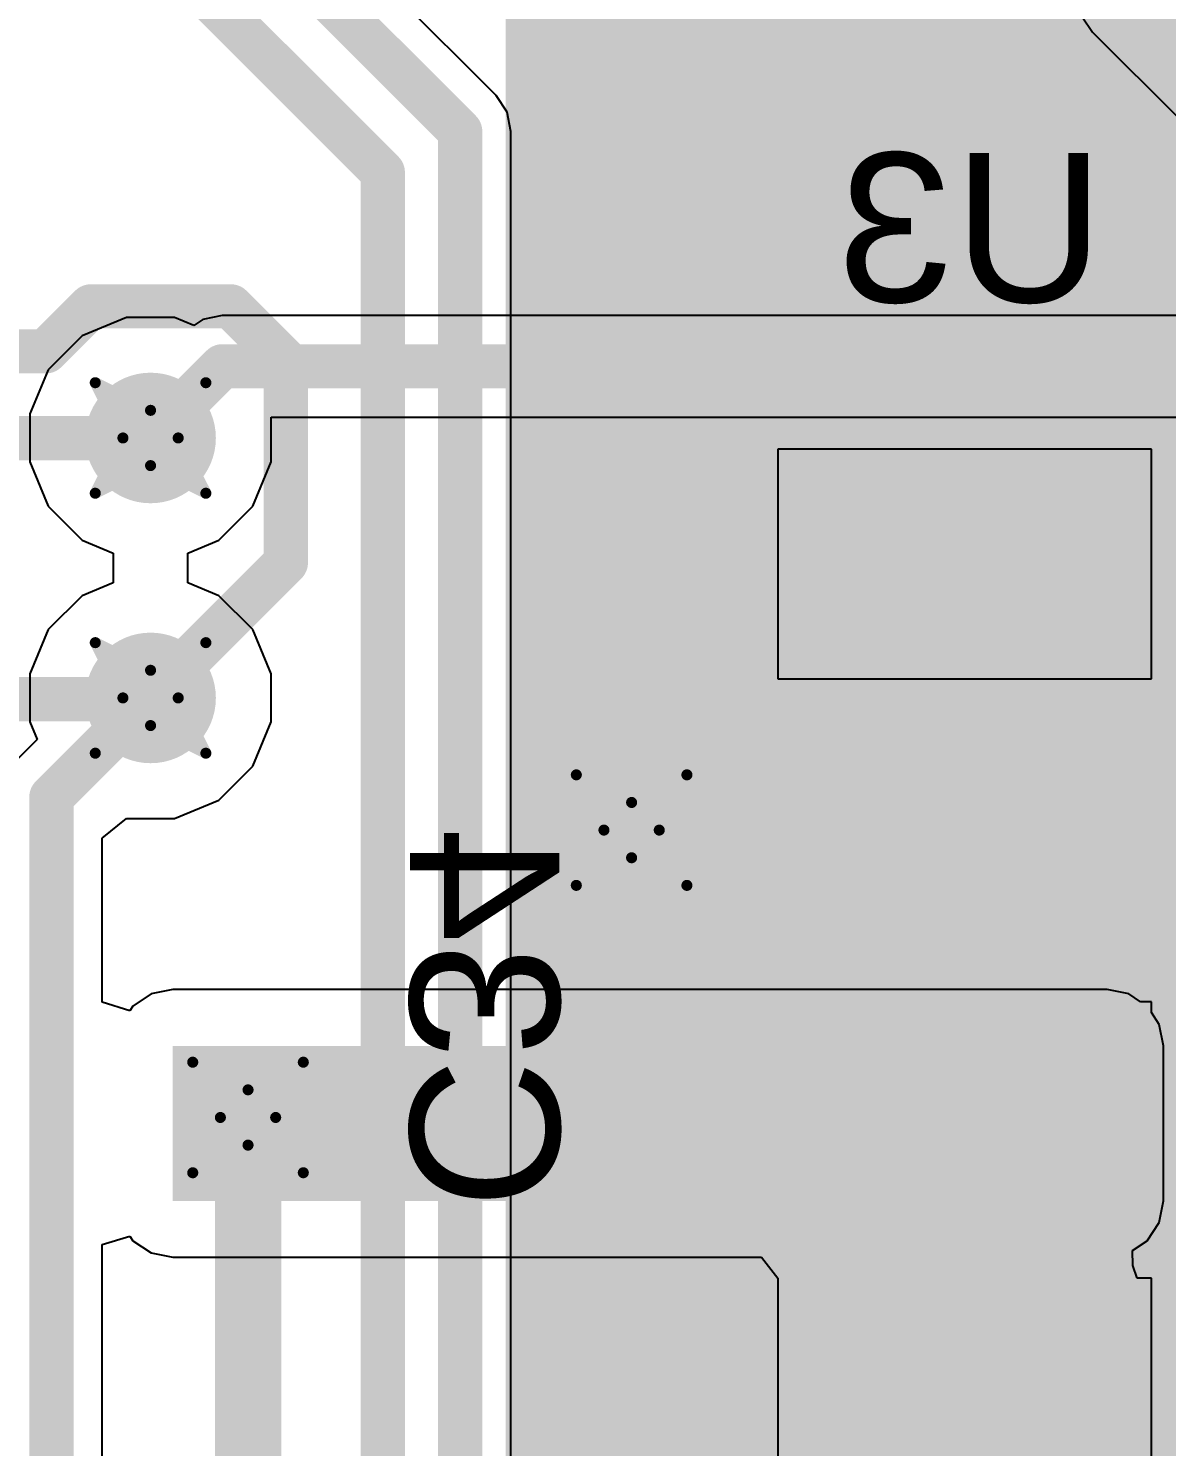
# Model space of a CAD drawing. Header units: inches. Extents: x -6 to 328, y -12 to 81.
# Drawn here: x 8.35 to 13.58, y 13.35 to 19.87 of the extents above; entities that cross this region are included whole.
import ezdxf

# ---------------------------------------------------------------- set-up
doc = ezdxf.new("R2010")
doc.units = ezdxf.units.IN
for name, color, linetype in [('Bottom Layer', 5, 'Continuous'), ('Bottom Overlay', 54, 'Continuous'), ('Bottom Paste', 16, 'Continuous'), ('Bottom Solder', 6, 'Continuous'), ('Drill Drawing', 1, 'Continuous'), ('Top Layer', 1, 'Continuous'), ('Top Paste', 8, 'Continuous'), ('Top Solder', 216, 'Continuous'), ('Via Holes', 16, 'Continuous')]:
    doc.layers.add(name, color=color, linetype=linetype)
doc.styles.add('Arial', font='', dxfattribs={"height": 0.2})
doc.styles.get('Arial').set_extended_font_data('Arial')

# ---------------------------------------------------------------- blocks, each defined once
blk = doc.blocks.new('TLE5012BE5000FUMA1_B_7')
at = {"layer": 'Bottom Layer'}
for points in [[(-3.5, 2.23), (-2.19, 2.23), (-2.19, 1.58), (-3.5, 1.58)], [(2.19, 2.23), (3.5, 2.23), (3.5, 1.58), (2.19, 1.58)], [(-3.5, 0.96), (-2.19, 0.96), (-2.19, 0.31), (-3.5, 0.31)], [(2.19, 0.96), (3.5, 0.96), (3.5, 0.31), (2.19, 0.31)], [(-3.5, -0.31), (-2.19, -0.31), (-2.19, -0.96), (-3.5, -0.96)], [(2.19, -0.31), (3.5, -0.31), (3.5, -0.96), (2.19, -0.96)], [(-3.5, -1.58), (-2.19, -1.58), (-2.19, -2.23), (-3.5, -2.23)], [(2.19, -1.58), (3.5, -1.58), (3.5, -2.23), (2.19, -2.23)]]:
    blk.add_hatch(color=5, dxfattribs=at).paths.add_polyline_path(points)
at = {"layer": 'Bottom Paste'}
for points in [[(-3.5, 2.23), (-2.19, 2.23), (-2.19, 1.58), (-3.5, 1.58)], [(2.19, 2.23), (3.5, 2.23), (3.5, 1.58), (2.19, 1.58)], [(-3.5, 0.96), (-2.19, 0.96), (-2.19, 0.31), (-3.5, 0.31)], [(2.19, 0.96), (3.5, 0.96), (3.5, 0.31), (2.19, 0.31)], [(-3.5, -0.31), (-2.19, -0.31), (-2.19, -0.96), (-3.5, -0.96)], [(2.19, -0.31), (3.5, -0.31), (3.5, -0.96), (2.19, -0.96)], [(-3.5, -1.58), (-2.19, -1.58), (-2.19, -2.23), (-3.5, -2.23)], [(2.19, -1.58), (3.5, -1.58), (3.5, -2.23), (2.19, -2.23)]]:
    blk.add_hatch(color=16, dxfattribs=at).paths.add_polyline_path(points)
at = {"layer": 'Bottom Solder'}
for points in [[(-3.6016, 2.3316), (-2.0884, 2.3316), (-2.0884, 1.4784), (-3.6016, 1.4784)], [(2.0884, 2.3316), (3.6016, 2.3316), (3.6016, 1.4784), (2.0884, 1.4784)], [(-3.6016, 1.0616), (-2.0884, 1.0616), (-2.0884, 0.2084), (-3.6016, 0.2084)], [(2.0884, 1.0616), (3.6016, 1.0616), (3.6016, 0.2084), (2.0884, 0.2084)], [(-3.6016, -0.2084), (-2.0884, -0.2084), (-2.0884, -1.0616), (-3.6016, -1.0616)], [(2.0884, -0.2084), (3.6016, -0.2084), (3.6016, -1.0616), (2.0884, -1.0616)], [(-3.6016, -1.4784), (-2.0884, -1.4784), (-2.0884, -2.3316), (-3.6016, -2.3316)], [(2.0884, -1.4784), (3.6016, -1.4784), (3.6016, -2.3316), (2.0884, -2.3316)]]:
    blk.add_hatch(color=6, dxfattribs=at).paths.add_polyline_path(points)
at = {"layer": 'Bottom Overlay'}
for points in [[(1.9304, 2.5146, 0.127, 0.127, 0), (-1.9558, 2.5146, 0.127, 0.127, 0)], [(1.9304, -2.5146, 0.127, 0.127, 0), (-1.9558, -2.5146, 0.127, 0.127, 0)]]:
    blk.add_lwpolyline(points, format="xyseb", dxfattribs=at)
for points in [[(-1.9875, 2.5146, 0.0635, 0.0635, 1), (-1.9241, 2.5146, 0.0635, 0.0635, 1)], [(1.8986, 2.5146, 0.0635, 0.0635, 1), (1.9622, 2.5146, 0.0635, 0.0635, 1)], [(-3.7084, -1.9558, 0.254, 0.254, 1), (-3.9624, -1.9558, 0.254, 0.254, 1)], [(-4.0259, -1.9558, 0.127, 0.127, 1), (-3.8989, -1.9558, 0.127, 0.127, 1)], [(-3.7719, -1.9558, 0.127, 0.127, 1), (-3.6449, -1.9558, 0.127, 0.127, 1)], [(-1.9875, -2.5146, 0.0635, 0.0635, 1), (-1.9241, -2.5146, 0.0635, 0.0635, 1)], [(1.8986, -2.5146, 0.0635, 0.0635, 1), (1.9622, -2.5146, 0.0635, 0.0635, 1)]]:
    blk.add_lwpolyline(points, format="xyseb", close=True, dxfattribs=at)
blk = doc.blocks.new('LAN9255_ZMX019_9')
at = {"layer": 'Top Layer'}
blk.add_hatch(color=1, dxfattribs=at).paths.add_polyline_path([(-4.55, -4.55), (-4.55, 4.55), (4.55, 4.55), (4.55, -4.55)])
at = {"layer": 'Top Paste'}
blk.add_hatch(color=8, dxfattribs=at).paths.add_polyline_path([(-4.55, -4.55), (-4.55, 4.55), (4.55, 4.55), (4.55, -4.55)])
at = {"layer": 'Top Solder'}
blk.add_hatch(color=216, dxfattribs=at).paths.add_polyline_path([(-4.6516, -4.6516), (-4.6516, 4.6516), (4.6516, 4.6516), (4.6516, -4.6516)])
blk = doc.blocks.new('CAP_0201_B_49')
at = {"layer": 'Bottom Layer'}
for points in [[(-0.45, 0.15), (-0.15, 0.15), (-0.15, -0.15), (-0.45, -0.15)], [(0.15, 0.15), (0.45, 0.15), (0.45, -0.15), (0.15, -0.15)]]:
    blk.add_hatch(color=5, dxfattribs=at).paths.add_polyline_path(points)
at = {"layer": 'Bottom Paste'}
for points in [[(-0.45, 0.15), (-0.15, 0.15), (-0.15, -0.15), (-0.45, -0.15)], [(0.15, 0.15), (0.45, 0.15), (0.45, -0.15), (0.15, -0.15)]]:
    blk.add_hatch(color=16, dxfattribs=at).paths.add_polyline_path(points)
at = {"layer": 'Bottom Solder'}
for points in [[(-0.505, 0.205), (-0.095, 0.205), (-0.095, -0.205), (-0.505, -0.205)], [(0.095, 0.205), (0.505, 0.205), (0.505, -0.205), (0.095, -0.205)]]:
    blk.add_hatch(color=6, dxfattribs=at).paths.add_polyline_path(points)
at = {"layer": 'Bottom Overlay'}
for points in [[(-0.2032, 0.2286, 0.127, 0.127, 0), (-0.5334, 0.2286, 0.127, 0.127, 0)], [(-0.5334, -0.2286, 0.127, 0.127, 0), (-0.5334, 0.2286, 0.127, 0.127, 0)], [(0.5334, 0.2286, 0.127, 0.127, 0), (0.2032, 0.2286, 0.127, 0.127, 0)], [(0.5334, -0.2286, 0.127, 0.127, 0), (0.5334, 0.2286, 0.127, 0.127, 0)], [(-0.2032, -0.2286, 0.127, 0.127, 0), (-0.5334, -0.2286, 0.127, 0.127, 0)], [(0.5334, -0.2286, 0.127, 0.127, 0), (0.2032, -0.2286, 0.127, 0.127, 0)]]:
    blk.add_lwpolyline(points, format="xyseb", dxfattribs=at)
for points in [[(-0.5651, 0.2286, 0.0635, 0.0635, 1), (-0.5016, 0.2286, 0.0635, 0.0635, 1)], [(-0.5651, 0.2286, 0.0635, 0.0635, 1), (-0.5016, 0.2286, 0.0635, 0.0635, 1)], [(-0.2349, 0.2286, 0.0635, 0.0635, 1), (-0.1714, 0.2286, 0.0635, 0.0635, 1)], [(0.1714, 0.2286, 0.0635, 0.0635, 1), (0.2349, 0.2286, 0.0635, 0.0635, 1)], [(0.5016, 0.2286, 0.0635, 0.0635, 1), (0.5651, 0.2286, 0.0635, 0.0635, 1)], [(0.5016, 0.2286, 0.0635, 0.0635, 1), (0.5651, 0.2286, 0.0635, 0.0635, 1)], [(-0.5651, -0.2286, 0.0635, 0.0635, 1), (-0.5016, -0.2286, 0.0635, 0.0635, 1)], [(-0.5651, -0.2286, 0.0635, 0.0635, 1), (-0.5016, -0.2286, 0.0635, 0.0635, 1)], [(-0.2349, -0.2286, 0.0635, 0.0635, 1), (-0.1714, -0.2286, 0.0635, 0.0635, 1)], [(0.1714, -0.2286, 0.0635, 0.0635, 1), (0.2349, -0.2286, 0.0635, 0.0635, 1)], [(0.5016, -0.2286, 0.0635, 0.0635, 1), (0.5651, -0.2286, 0.0635, 0.0635, 1)], [(0.5016, -0.2286, 0.0635, 0.0635, 1), (0.5651, -0.2286, 0.0635, 0.0635, 1)]]:
    blk.add_lwpolyline(points, format="xyseb", close=True, dxfattribs=at)

msp = doc.modelspace()

# ---------------------------------------------------------------- hatches: boundary and pattern name
at = {"layer": 'Bottom Layer'}
h = msp.add_hatch(color=5, dxfattribs=at)
edge = h.paths.add_edge_path()
edge.add_arc((8.9154, 17.984), 0.3, 0, 360)
h = msp.add_hatch(color=5, dxfattribs=at)
edge = h.paths.add_edge_path()
edge.add_arc((8.9154, 16.7894), 0.3, 0, 360)
for points in [[(10.795, 15.4614), (13.31, 15.4614), (13.31, 16.51), (10.795, 16.51)], [(9.017, 14.478), (13.31, 14.478), (13.31, 15.19), (9.017, 15.19)]]:
    msp.add_hatch(color=5, dxfattribs=at).paths.add_polyline_path(points)
h = msp.add_hatch(color=5, dxfattribs=at)
edge = h.paths.add_edge_path()
edge.add_arc((11.1252, 16.182), 0.3, 0, 360)
h = msp.add_hatch(color=5, dxfattribs=at)
edge = h.paths.add_edge_path()
edge.add_arc((9.3631, 14.8614), 0.3, 0, 360)
at = {"layer": 'Top Layer'}
h = msp.add_hatch(color=1, dxfattribs=at)
edge = h.paths.add_edge_path()
edge.add_arc((8.9154, 17.984), 0.3, 0, 360)
h = msp.add_hatch(color=1, dxfattribs=at)
edge = h.paths.add_edge_path()
edge.add_arc((8.9154, 16.7894), 0.3, 0, 360)
h = msp.add_hatch(color=1, dxfattribs=at)
edge = h.paths.add_edge_path()
edge.add_arc((11.1252, 16.182), 0.3, 0, 360)
h = msp.add_hatch(color=1, dxfattribs=at)
edge = h.paths.add_edge_path()
edge.add_arc((9.3631, 14.8614), 0.3, 0, 360)
at = {"layer": 'Via Holes'}
h = msp.add_hatch(color=7, dxfattribs=at)
edge = h.paths.add_edge_path()
edge.add_arc((8.9154, 17.984), 0.15, 0, 360)
h = msp.add_hatch(color=7, dxfattribs=at)
edge = h.paths.add_edge_path()
edge.add_arc((8.9154, 16.7894), 0.15, 0, 360)
h = msp.add_hatch(color=7, dxfattribs=at)
edge = h.paths.add_edge_path()
edge.add_arc((11.1252, 16.182), 0.15, 0, 360)
h = msp.add_hatch(color=7, dxfattribs=at)
edge = h.paths.add_edge_path()
edge.add_arc((9.3631, 14.8614), 0.15, 0, 360)

# ---------------------------------------------------------------- linework, layer by layer
at = {"layer": 'Bottom Layer'}
for p, q in [((13.195, 19.92), (13.2427, 19.8486)), ((13.2427, 19.8486), (13.6461, 19.4453)), ((8.8052, 18.538), (8.6016, 18.4537)), ((9.0256, 18.538), (8.8052, 18.538)), ((9.1144, 18.5012), (9.0256, 18.538)), ((9.1556, 18.5287), (9.1144, 18.5012)), ((9.2448, 18.5465), (9.1556, 18.5287)), ((19.1469, 18.5465), (9.2448, 18.5465)), ((8.6016, 18.4537), (8.4457, 18.2978)), ((8.4457, 18.2978), (8.3614, 18.0942)), ((8.3614, 18.0942), (8.3614, 17.8738)), ((9.4694, 17.8738), (9.4694, 18.0803)), ((9.4694, 18.0803), (18.955, 18.0803)), ((13.5132, 17.9332), (11.7968, 17.9332)), ((11.7968, 17.9332), (11.7968, 16.8768)), ((13.5132, 16.8768), (13.5132, 17.9332)), ((8.3614, 17.8738), (8.4457, 17.6702)), ((9.3851, 17.6702), (9.4694, 17.8738)), ((8.4457, 17.6702), (8.6016, 17.5143)), ((9.2292, 17.5143), (9.3851, 17.6702)), ((8.6016, 17.5143), (8.7438, 17.4554)), ((9.087, 17.4554), (9.2292, 17.5143)), ((8.7438, 17.4554), (8.7438, 17.318)), ((9.087, 17.318), (9.087, 17.4554)), ((8.7438, 17.318), (8.6016, 17.2591)), ((9.2292, 17.2591), (9.087, 17.318)), ((8.6016, 17.2591), (8.4457, 17.1032)), ((9.3851, 17.1032), (9.2292, 17.2591)), ((8.4457, 17.1032), (8.3614, 16.8996)), ((9.4694, 16.8996), (9.3851, 17.1032)), ((8.3614, 16.8996), (8.3614, 16.6792)), ((9.4694, 16.6792), (9.4694, 16.8996)), ((11.7968, 16.8768), (13.5132, 16.8768)), ((8.3614, 16.6792), (8.3948, 16.5985)), ((9.3851, 16.4756), (9.4694, 16.6792)), ((8.3948, 16.5985), (8.295, 16.4986)), ((9.2292, 16.3197), (9.3851, 16.4756)), ((9.0256, 16.2354), (9.2292, 16.3197)), ((8.6929, 16.1445), (8.8052, 16.2354)), ((8.8052, 16.2354), (9.0256, 16.2354)), ((8.6929, 15.3907), (8.6929, 16.1445)), ((9.017, 15.449), (8.9179, 15.4293)), ((13.31, 15.449), (9.017, 15.449)), ((13.4091, 15.4293), (13.31, 15.449)), ((8.8199, 15.3521), (8.6929, 15.3907)), ((8.9179, 15.4293), (8.8339, 15.3731)), ((13.4631, 15.3932), (13.4091, 15.4293)), ((13.5132, 15.3932), (13.4631, 15.3932)), ((13.5132, 15.3431), (13.5132, 15.3932)), ((8.8339, 15.3731), (8.8199, 15.3521)), ((13.5493, 15.2891), (13.5132, 15.3431)), ((13.569, 15.19), (13.5493, 15.2891)), ((13.569, 14.478), (13.569, 15.19)), ((13.5493, 14.3789), (13.569, 14.478)), ((13.4931, 14.2949), (13.5493, 14.3789)), ((8.6929, 14.2773), (8.8199, 14.3159)), ((8.6929, 11.9338), (8.6929, 14.2773)), ((8.8199, 14.3159), (8.8339, 14.2949)), ((8.8339, 14.2949), (8.9179, 14.2387)), ((13.4263, 14.2502), (13.4931, 14.2949)), ((8.9179, 14.2387), (9.017, 14.219)), ((9.017, 14.219), (11.7215, 14.219)), ((11.7215, 14.219), (11.7968, 14.1232)), ((13.4281, 14.1813), (13.4263, 14.2502)), ((13.4474, 14.1232), (13.4281, 14.1813)), ((11.7968, 14.1232), (11.7968, 14.092)), ((11.7968, 14.092), (11.7968, 13.0668)), ((13.5132, 14.1232), (13.4474, 14.1232)), ((13.5132, 13.0668), (13.5132, 14.1232))]:
    msp.add_line(p, q, dxfattribs=at)
for points in [[(13.3984, 20.0043, 0.1778, 0.1778, 0), (13.8017, 19.6009, 0.1778, 0.1778, 0)], [(8.9154, 17.984, 0.2032, 0.2032, 0), (9.2448, 18.3134, 0.2032, 0.2032, 0)], [(9.2448, 18.3134, 0.2032, 0.2032, 0), (19.1469, 18.3134, 0.2032, 0.2032, 0)], [(8.4598, 16.3338, 0.2032, 0.2032, 0), (8.9154, 16.7894, 0.2032, 0.2032, 0)], [(8.4598, 11.8372, 0.2032, 0.2032, 0), (8.4598, 16.3338, 0.2032, 0.2032, 0)]]:
    msp.add_lwpolyline(points, format="xyseb", dxfattribs=at)
for points in [[(9.194, 18.3134, 0.1016, 0.1016, 1), (9.2956, 18.3134, 0.1016, 0.1016, 1)], [(9.194, 18.3134, 0.1016, 0.1016, 1), (9.2956, 18.3134, 0.1016, 0.1016, 1)], [(8.8646, 17.984, 0.1016, 0.1016, 1), (8.9662, 17.984, 0.1016, 0.1016, 1)], [(8.8646, 16.7894, 0.1016, 0.1016, 1), (8.9662, 16.7894, 0.1016, 0.1016, 1)], [(8.409, 16.3338, 0.1016, 0.1016, 1), (8.5106, 16.3338, 0.1016, 0.1016, 1)], [(8.409, 16.3338, 0.1016, 0.1016, 1), (8.5106, 16.3338, 0.1016, 0.1016, 1)]]:
    msp.add_lwpolyline(points, format="xyseb", close=True, dxfattribs=at)
at = {"layer": 'Drill Drawing'}
for points in [[(8.6614, 18.238, 0.0508, 0.0508, 0), (8.9154, 18.111, 0.0508, 0.0508, 0)], [(8.6614, 18.238, 0.0508, 0.0508, 0), (8.7884, 17.984, 0.0508, 0.0508, 0)], [(8.9154, 18.111, 0.0508, 0.0508, 0), (9.1694, 18.238, 0.0508, 0.0508, 0)], [(9.0424, 17.984, 0.0508, 0.0508, 0), (9.1694, 18.238, 0.0508, 0.0508, 0)], [(8.6614, 17.73, 0.0508, 0.0508, 0), (8.7884, 17.984, 0.0508, 0.0508, 0)], [(9.0424, 17.984, 0.0508, 0.0508, 0), (9.1694, 17.73, 0.0508, 0.0508, 0)], [(8.6614, 17.73, 0.0508, 0.0508, 0), (8.9154, 17.857, 0.0508, 0.0508, 0)], [(8.9154, 17.857, 0.0508, 0.0508, 0), (9.1694, 17.73, 0.0508, 0.0508, 0)], [(8.6614, 17.0434, 0.0508, 0.0508, 0), (8.9154, 16.9164, 0.0508, 0.0508, 0)], [(8.6614, 17.0434, 0.0508, 0.0508, 0), (8.7884, 16.7894, 0.0508, 0.0508, 0)], [(8.9154, 16.9164, 0.0508, 0.0508, 0), (9.1694, 17.0434, 0.0508, 0.0508, 0)], [(9.0424, 16.7894, 0.0508, 0.0508, 0), (9.1694, 17.0434, 0.0508, 0.0508, 0)], [(8.6614, 16.5354, 0.0508, 0.0508, 0), (8.7884, 16.7894, 0.0508, 0.0508, 0)], [(9.0424, 16.7894, 0.0508, 0.0508, 0), (9.1694, 16.5354, 0.0508, 0.0508, 0)], [(8.6614, 16.5354, 0.0508, 0.0508, 0), (8.9154, 16.6624, 0.0508, 0.0508, 0)], [(8.9154, 16.6624, 0.0508, 0.0508, 0), (9.1694, 16.5354, 0.0508, 0.0508, 0)], [(10.8712, 16.436, 0.0508, 0.0508, 0), (11.1252, 16.309, 0.0508, 0.0508, 0)], [(10.8712, 16.436, 0.0508, 0.0508, 0), (10.9982, 16.182, 0.0508, 0.0508, 0)], [(11.1252, 16.309, 0.0508, 0.0508, 0), (11.3792, 16.436, 0.0508, 0.0508, 0)], [(11.2522, 16.182, 0.0508, 0.0508, 0), (11.3792, 16.436, 0.0508, 0.0508, 0)], [(10.8712, 15.928, 0.0508, 0.0508, 0), (10.9982, 16.182, 0.0508, 0.0508, 0)], [(11.2522, 16.182, 0.0508, 0.0508, 0), (11.3792, 15.928, 0.0508, 0.0508, 0)], [(10.8712, 15.928, 0.0508, 0.0508, 0), (11.1252, 16.055, 0.0508, 0.0508, 0)], [(11.1252, 16.055, 0.0508, 0.0508, 0), (11.3792, 15.928, 0.0508, 0.0508, 0)], [(9.1091, 15.1154, 0.0508, 0.0508, 0), (9.3631, 14.9884, 0.0508, 0.0508, 0)], [(9.1091, 15.1154, 0.0508, 0.0508, 0), (9.2361, 14.8614, 0.0508, 0.0508, 0)], [(9.3631, 14.9884, 0.0508, 0.0508, 0), (9.6171, 15.1154, 0.0508, 0.0508, 0)], [(9.4901, 14.8614, 0.0508, 0.0508, 0), (9.6171, 15.1154, 0.0508, 0.0508, 0)], [(9.1091, 14.6074, 0.0508, 0.0508, 0), (9.2361, 14.8614, 0.0508, 0.0508, 0)], [(9.4901, 14.8614, 0.0508, 0.0508, 0), (9.6171, 14.6074, 0.0508, 0.0508, 0)], [(9.1091, 14.6074, 0.0508, 0.0508, 0), (9.3631, 14.7344, 0.0508, 0.0508, 0)], [(9.3631, 14.7344, 0.0508, 0.0508, 0), (9.6171, 14.6074, 0.0508, 0.0508, 0)]]:
    msp.add_lwpolyline(points, format="xyseb", dxfattribs=at)
for points in [[(8.6487, 18.238, 0.0254, 0.0254, 1), (8.6741, 18.238, 0.0254, 0.0254, 1)], [(8.6487, 18.238, 0.0254, 0.0254, 1), (8.6741, 18.238, 0.0254, 0.0254, 1)], [(9.1567, 18.238, 0.0254, 0.0254, 1), (9.1821, 18.238, 0.0254, 0.0254, 1)], [(9.1567, 18.238, 0.0254, 0.0254, 1), (9.1821, 18.238, 0.0254, 0.0254, 1)], [(8.9027, 18.111, 0.0254, 0.0254, 1), (8.9281, 18.111, 0.0254, 0.0254, 1)], [(8.9027, 18.111, 0.0254, 0.0254, 1), (8.9281, 18.111, 0.0254, 0.0254, 1)], [(8.7757, 17.984, 0.0254, 0.0254, 1), (8.8011, 17.984, 0.0254, 0.0254, 1)], [(8.7757, 17.984, 0.0254, 0.0254, 1), (8.8011, 17.984, 0.0254, 0.0254, 1)], [(9.0297, 17.984, 0.0254, 0.0254, 1), (9.0551, 17.984, 0.0254, 0.0254, 1)], [(9.0297, 17.984, 0.0254, 0.0254, 1), (9.0551, 17.984, 0.0254, 0.0254, 1)], [(8.9027, 17.857, 0.0254, 0.0254, 1), (8.9281, 17.857, 0.0254, 0.0254, 1)], [(8.9027, 17.857, 0.0254, 0.0254, 1), (8.9281, 17.857, 0.0254, 0.0254, 1)], [(8.6487, 17.73, 0.0254, 0.0254, 1), (8.6741, 17.73, 0.0254, 0.0254, 1)], [(8.6487, 17.73, 0.0254, 0.0254, 1), (8.6741, 17.73, 0.0254, 0.0254, 1)], [(9.1567, 17.73, 0.0254, 0.0254, 1), (9.1821, 17.73, 0.0254, 0.0254, 1)], [(9.1567, 17.73, 0.0254, 0.0254, 1), (9.1821, 17.73, 0.0254, 0.0254, 1)], [(8.6487, 17.0434, 0.0254, 0.0254, 1), (8.6741, 17.0434, 0.0254, 0.0254, 1)], [(8.6487, 17.0434, 0.0254, 0.0254, 1), (8.6741, 17.0434, 0.0254, 0.0254, 1)], [(9.1567, 17.0434, 0.0254, 0.0254, 1), (9.1821, 17.0434, 0.0254, 0.0254, 1)], [(9.1567, 17.0434, 0.0254, 0.0254, 1), (9.1821, 17.0434, 0.0254, 0.0254, 1)], [(8.9027, 16.9164, 0.0254, 0.0254, 1), (8.9281, 16.9164, 0.0254, 0.0254, 1)], [(8.9027, 16.9164, 0.0254, 0.0254, 1), (8.9281, 16.9164, 0.0254, 0.0254, 1)], [(8.7757, 16.7894, 0.0254, 0.0254, 1), (8.8011, 16.7894, 0.0254, 0.0254, 1)], [(8.7757, 16.7894, 0.0254, 0.0254, 1), (8.8011, 16.7894, 0.0254, 0.0254, 1)], [(9.0297, 16.7894, 0.0254, 0.0254, 1), (9.0551, 16.7894, 0.0254, 0.0254, 1)], [(9.0297, 16.7894, 0.0254, 0.0254, 1), (9.0551, 16.7894, 0.0254, 0.0254, 1)], [(8.9027, 16.6624, 0.0254, 0.0254, 1), (8.9281, 16.6624, 0.0254, 0.0254, 1)], [(8.9027, 16.6624, 0.0254, 0.0254, 1), (8.9281, 16.6624, 0.0254, 0.0254, 1)], [(8.6487, 16.5354, 0.0254, 0.0254, 1), (8.6741, 16.5354, 0.0254, 0.0254, 1)], [(8.6487, 16.5354, 0.0254, 0.0254, 1), (8.6741, 16.5354, 0.0254, 0.0254, 1)], [(9.1567, 16.5354, 0.0254, 0.0254, 1), (9.1821, 16.5354, 0.0254, 0.0254, 1)], [(9.1567, 16.5354, 0.0254, 0.0254, 1), (9.1821, 16.5354, 0.0254, 0.0254, 1)], [(10.8585, 16.436, 0.0254, 0.0254, 1), (10.8839, 16.436, 0.0254, 0.0254, 1)], [(10.8585, 16.436, 0.0254, 0.0254, 1), (10.8839, 16.436, 0.0254, 0.0254, 1)], [(11.3665, 16.436, 0.0254, 0.0254, 1), (11.3919, 16.436, 0.0254, 0.0254, 1)], [(11.3665, 16.436, 0.0254, 0.0254, 1), (11.3919, 16.436, 0.0254, 0.0254, 1)], [(11.1125, 16.309, 0.0254, 0.0254, 1), (11.1379, 16.309, 0.0254, 0.0254, 1)], [(11.1125, 16.309, 0.0254, 0.0254, 1), (11.1379, 16.309, 0.0254, 0.0254, 1)], [(10.9855, 16.182, 0.0254, 0.0254, 1), (11.0109, 16.182, 0.0254, 0.0254, 1)], [(10.9855, 16.182, 0.0254, 0.0254, 1), (11.0109, 16.182, 0.0254, 0.0254, 1)], [(11.2395, 16.182, 0.0254, 0.0254, 1), (11.2649, 16.182, 0.0254, 0.0254, 1)], [(11.2395, 16.182, 0.0254, 0.0254, 1), (11.2649, 16.182, 0.0254, 0.0254, 1)], [(11.1125, 16.055, 0.0254, 0.0254, 1), (11.1379, 16.055, 0.0254, 0.0254, 1)], [(11.1125, 16.055, 0.0254, 0.0254, 1), (11.1379, 16.055, 0.0254, 0.0254, 1)], [(10.8585, 15.928, 0.0254, 0.0254, 1), (10.8839, 15.928, 0.0254, 0.0254, 1)], [(10.8585, 15.928, 0.0254, 0.0254, 1), (10.8839, 15.928, 0.0254, 0.0254, 1)], [(11.3665, 15.928, 0.0254, 0.0254, 1), (11.3919, 15.928, 0.0254, 0.0254, 1)], [(11.3665, 15.928, 0.0254, 0.0254, 1), (11.3919, 15.928, 0.0254, 0.0254, 1)], [(9.0964, 15.1154, 0.0254, 0.0254, 1), (9.1218, 15.1154, 0.0254, 0.0254, 1)], [(9.0964, 15.1154, 0.0254, 0.0254, 1), (9.1218, 15.1154, 0.0254, 0.0254, 1)], [(9.6044, 15.1154, 0.0254, 0.0254, 1), (9.6298, 15.1154, 0.0254, 0.0254, 1)], [(9.6044, 15.1154, 0.0254, 0.0254, 1), (9.6298, 15.1154, 0.0254, 0.0254, 1)], [(9.3504, 14.9884, 0.0254, 0.0254, 1), (9.3758, 14.9884, 0.0254, 0.0254, 1)], [(9.3504, 14.9884, 0.0254, 0.0254, 1), (9.3758, 14.9884, 0.0254, 0.0254, 1)], [(9.2234, 14.8614, 0.0254, 0.0254, 1), (9.2488, 14.8614, 0.0254, 0.0254, 1)], [(9.2234, 14.8614, 0.0254, 0.0254, 1), (9.2488, 14.8614, 0.0254, 0.0254, 1)], [(9.4774, 14.8614, 0.0254, 0.0254, 1), (9.5028, 14.8614, 0.0254, 0.0254, 1)], [(9.4774, 14.8614, 0.0254, 0.0254, 1), (9.5028, 14.8614, 0.0254, 0.0254, 1)], [(9.3504, 14.7344, 0.0254, 0.0254, 1), (9.3758, 14.7344, 0.0254, 0.0254, 1)], [(9.3504, 14.7344, 0.0254, 0.0254, 1), (9.3758, 14.7344, 0.0254, 0.0254, 1)], [(9.0964, 14.6074, 0.0254, 0.0254, 1), (9.1218, 14.6074, 0.0254, 0.0254, 1)], [(9.0964, 14.6074, 0.0254, 0.0254, 1), (9.1218, 14.6074, 0.0254, 0.0254, 1)], [(9.6044, 14.6074, 0.0254, 0.0254, 1), (9.6298, 14.6074, 0.0254, 0.0254, 1)], [(9.6044, 14.6074, 0.0254, 0.0254, 1), (9.6298, 14.6074, 0.0254, 0.0254, 1)]]:
    msp.add_lwpolyline(points, format="xyseb", close=True, dxfattribs=at)
at = {"layer": 'Top Layer'}
for p, q in [((10.5026, 19.5574), (9.913, 20.147)), ((10.5531, 19.4818), (10.5026, 19.5574)), ((10.5709, 19.3926), (10.5531, 19.4818)), ((10.5709, 11.0371), (10.5709, 19.3926))]:
    msp.add_line(p, q, dxfattribs=at)
for points in [[(8.5484, 21.182, 0.2032, 0.2032, 0), (10.3378, 19.3926, 0.2032, 0.2032, 0)], [(9.2048, 19.982, 0.2032, 0.2032, 0), (9.9822, 19.2046, 0.2032, 0.2032, 0)], [(10.3378, 10.9405, 0.2032, 0.2032, 0), (10.3378, 19.3926, 0.2032, 0.2032, 0)], [(9.9822, 10.8632, 0.2032, 0.2032, 0), (9.9822, 19.2046, 0.2032, 0.2032, 0)], [(8.4342, 18.382, 0.2032, 0.2032, 0), (8.641, 18.5888, 0.2032, 0.2032, 0)], [(8.641, 18.5888, 0.2032, 0.2032, 0), (9.2842, 18.5888, 0.2032, 0.2032, 0)], [(9.2842, 18.5888, 0.2032, 0.2032, 0), (9.5369, 18.3361, 0.2032, 0.2032, 0)], [(7.4984, 18.382, 0.2032, 0.2032, 0), (8.4342, 18.382, 0.2032, 0.2032, 0)], [(9.5369, 17.4109, 0.2032, 0.2032, 0), (9.5369, 18.3361, 0.2032, 0.2032, 0)], [(7.4994, 17.983, 0.2032, 0.2032, 0), (9.0327, 17.983, 0.2032, 0.2032, 0)], [(9.0327, 17.983, 0.2032, 0.2032, 0), (9.0337, 17.984, 0.2032, 0.2032, 0)], [(8.9154, 16.7894, 0.2032, 0.2032, 0), (9.5369, 17.4109, 0.2032, 0.2032, 0)], [(7.5, 16.7836, 0.2032, 0.2032, 0), (8.9096, 16.7836, 0.2032, 0.2032, 0)], [(9.3631, 11.9467, 0.3048, 0.3048, 0), (9.3631, 14.8614, 0.3048, 0.3048, 0)]]:
    msp.add_lwpolyline(points, format="xyseb", dxfattribs=at)
for points in [[(10.287, 19.3926, 0.1016, 0.1016, 1), (10.3886, 19.3926, 0.1016, 0.1016, 1)], [(10.287, 19.3926, 0.1016, 0.1016, 1), (10.3886, 19.3926, 0.1016, 0.1016, 1)], [(9.9314, 19.2046, 0.1016, 0.1016, 1), (10.033, 19.2046, 0.1016, 0.1016, 1)], [(9.9314, 19.2046, 0.1016, 0.1016, 1), (10.033, 19.2046, 0.1016, 0.1016, 1)], [(8.5902, 18.5888, 0.1016, 0.1016, 1), (8.6918, 18.5888, 0.1016, 0.1016, 1)], [(8.5902, 18.5888, 0.1016, 0.1016, 1), (8.6918, 18.5888, 0.1016, 0.1016, 1)], [(9.2334, 18.5888, 0.1016, 0.1016, 1), (9.335, 18.5888, 0.1016, 0.1016, 1)], [(9.2334, 18.5888, 0.1016, 0.1016, 1), (9.335, 18.5888, 0.1016, 0.1016, 1)], [(8.3834, 18.382, 0.1016, 0.1016, 1), (8.485, 18.382, 0.1016, 0.1016, 1)], [(8.3834, 18.382, 0.1016, 0.1016, 1), (8.485, 18.382, 0.1016, 0.1016, 1)], [(9.4861, 18.3361, 0.1016, 0.1016, 1), (9.5877, 18.3361, 0.1016, 0.1016, 1)], [(9.4861, 18.3361, 0.1016, 0.1016, 1), (9.5877, 18.3361, 0.1016, 0.1016, 1)], [(8.9819, 17.983, 0.1016, 0.1016, 1), (9.0835, 17.983, 0.1016, 0.1016, 1)], [(8.9819, 17.983, 0.1016, 0.1016, 1), (9.0835, 17.983, 0.1016, 0.1016, 1)], [(8.9829, 17.984, 0.1016, 0.1016, 1), (9.0845, 17.984, 0.1016, 0.1016, 1)], [(9.4861, 17.4109, 0.1016, 0.1016, 1), (9.5877, 17.4109, 0.1016, 0.1016, 1)], [(9.4861, 17.4109, 0.1016, 0.1016, 1), (9.5877, 17.4109, 0.1016, 0.1016, 1)], [(8.8588, 16.7836, 0.1016, 0.1016, 1), (8.9604, 16.7836, 0.1016, 0.1016, 1)], [(8.8646, 16.7894, 0.1016, 0.1016, 1), (8.9662, 16.7894, 0.1016, 0.1016, 1)], [(9.2869, 14.8614, 0.1524, 0.1524, 1), (9.4393, 14.8614, 0.1524, 0.1524, 1)]]:
    msp.add_lwpolyline(points, format="xyseb", close=True, dxfattribs=at)

# ---------------------------------------------------------------- block references
for name, p, rotation in [('LAN9255_ZMX019_9', (15.1984, 16.182), 270), ('TLE5012BE5000FUMA1_B_7', (15.5, 15.5), 180), ('CAP_0201_B_49', (11.4554, 15.3114), 270)]:
    msp.add_blockref(name, p, dxfattribs=dict(rotation=rotation))

# ---------------------------------------------------------------- texts
at = {"layer": 'Bottom Overlay', "style": 'Arial', "text_generation_flag": 2}
msp.add_text('U3', height=0.6858, dxfattribs=at).set_placement((13.2953, 18.6084))
msp.add_text('C34', height=0.6858, rotation=270, dxfattribs=at).set_placement((10.1075, 14.4398))

doc.saveas('drawing.dxf')
